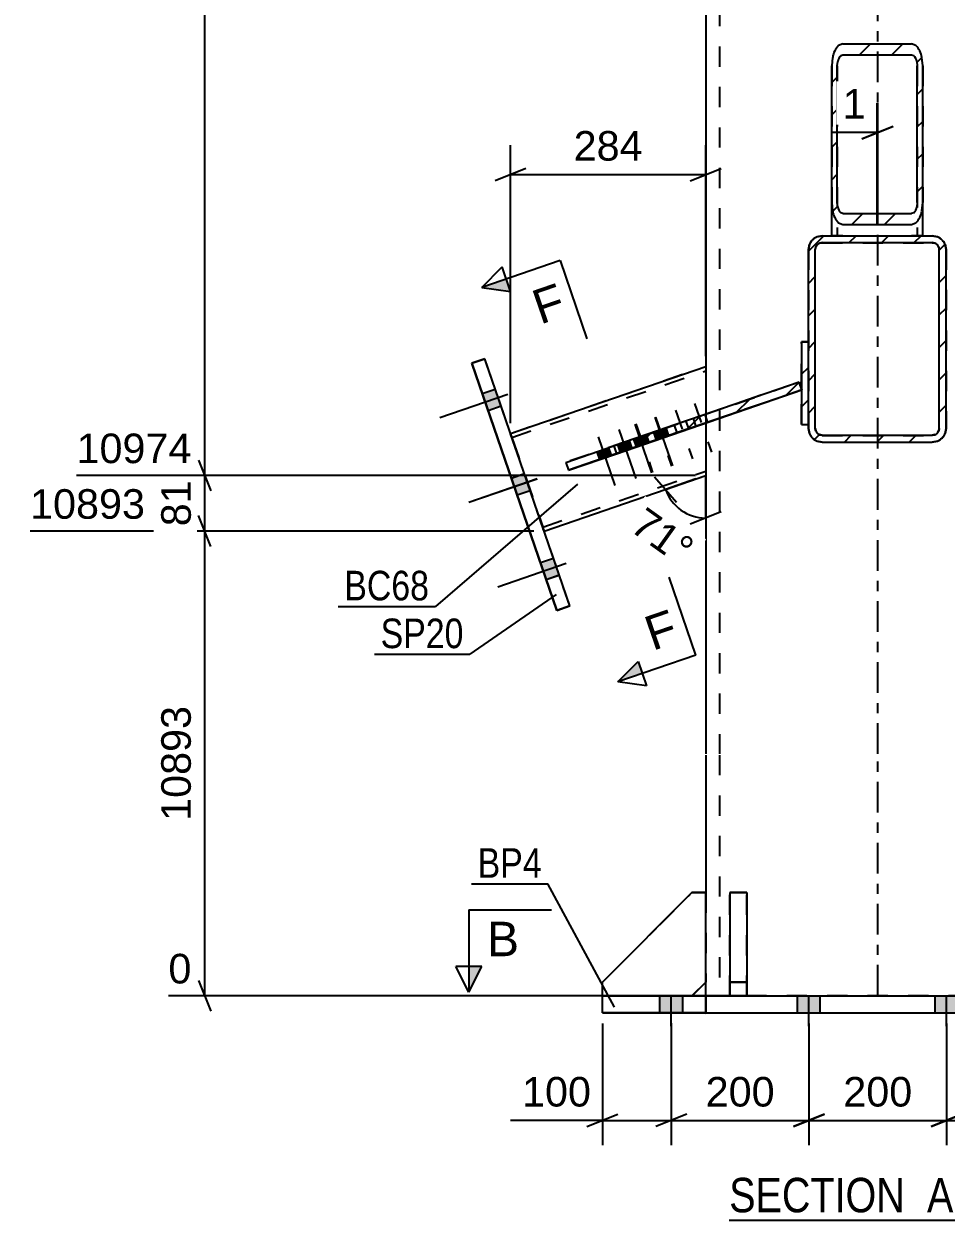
# Model space of a CAD drawing. Header units: millimetres. Extents: x -135 to 706, y -238 to 356.
# Drawn here: x 207.2 to 296.5, y -30.7 to 85.2 of the extents above; entities that cross this region are included whole.
import ezdxf

# ---------------------------------------------------------------- set-up
doc = ezdxf.new("R2010")
doc.units = ezdxf.units.MM
doc.linetypes.add('DXK_LINE_DOT2', pattern=[3.9198, 1.9599, -1.9599])
doc.linetypes.add('DXK_LINE_DOT3', pattern=[5.9187, 2.979, -0.9799, 0.9799, -0.9799])
doc.styles.add('Arial', font='ARIAL.TTF', dxfattribs={"height": 0.2})
doc.styles.add('Arial Narrow', font='ARIALN.TTF', dxfattribs={"height": 0.2})

# ---------------------------------------------------------------- blocks, each defined once
blk = doc.blocks.new('Unknown-284933639-17 - 3192')
at = {"color": 6, "linetype": 'Continuous'}
blk.add_line((275.51, -30.69), (303.16, -30.69), dxfattribs=at)
at = {"color": 0, "linetype": 'Continuous'}
for points in [[(293.62, -29.94), (293.62, -26.44), (275.51, -26.44), (275.51, -29.94)], [(297.23, -29.94), (297.23, -26.44), (294.67, -26.44), (294.67, -29.94)], [(299.55, -29.94), (299.55, -26.44), (298.28, -26.44), (298.28, -29.94)], [(303.16, -29.94), (303.16, -26.44), (300.6, -26.44), (300.6, -29.94)]]:
    blk.add_wipeout(points, dxfattribs=at)
at = {"color": 7, "linetype": 'Continuous', "style": 'Arial Narrow'}
for s, p in [('SECTION ', (275.51, -29.94)), ('A', (294.67, -29.94)), ('A', (300.6, -29.94)), ('-', (298.28, -29.94))]:
    blk.add_text(s, height=3.34, dxfattribs=at).set_placement(p)
blk = doc.blocks.new('Part-284933639-3282 - 3192')
at = {"color": 2, "linetype": 'Continuous'}
for p, q in [((251.83, 52.79), (250.57, 52.35)), ((258.81, 28.4), (250.57, 52.35)), ((250.57, 52.35), (250.57, 52.35)), ((250.57, 52.35), (250.57, 52.35)), ((250.57, 52.35), (258.81, 28.4)), ((260.07, 28.83), (251.83, 52.79)), ((260.07, 28.83), (258.81, 28.4)), ((258.81, 28.4), (260.07, 28.83)), ((258.81, 28.4), (258.81, 28.4)), ((260.07, 28.83), (260.07, 28.83)), ((260.07, 28.83), (260.07, 28.83))]:
    blk.add_line(p, q, dxfattribs=at)
at = {"color": 7, "linetype": 'DXK_LINE_DOT2'}
for p, q in [((250.57, 52.35), (251.83, 52.78)), ((251.83, 52.78), (251.83, 52.79)), ((260.07, 28.83), (251.83, 52.78))]:
    blk.add_line(p, q, dxfattribs=at)
blk = doc.blocks.new('Part-284933639-3273 - 3192')
at = {"color": 7, "linetype": 'DXK_LINE_DOT2'}
for p, q in [((268.68, 45.84), (282.29, 50.53)), ((282.29, 50.53), (282.29, 50.52)), ((282.29, 50.53), (282.55, 49.77)), ((282.55, 49.77), (268.94, 45.09)), ((282.55, 49.77), (282.55, 49.77)), ((263.31, 43.99), (269.32, 46.06)), ((263.31, 43.99), (268.68, 45.84)), ((263.57, 43.24), (269.58, 45.3)), ((268.94, 45.09), (268.68, 45.84)), ((268.94, 45.09), (263.57, 43.24)), ((263.57, 43.24), (263.31, 43.99))]:
    blk.add_line(p, q, dxfattribs=at)
blk = doc.blocks.new('Part-284933639-3228 - 3192')
at = {"linetype": 'Continuous'}
h = blk.add_hatch(dxfattribs=at)
h.set_pattern_fill('', scale=0.7, style=0, pattern_type=0)
h.set_pattern_definition([(45, (296.4152, 63.8858), (-1.57154, 1.57154), [])])
h.paths.add_polyline_path([(296.52, 63.38), (296.42, 63.89), (296.13, 64.32), (295.69, 64.61), (295.18, 64.71), (284.52, 64.71), (284.01, 64.61), (283.57, 64.32), (283.28, 63.89), (283.18, 63.38), (283.18, 46.04), (283.28, 45.53), (283.57, 45.1), (284.01, 44.81), (284.52, 44.71), (295.18, 44.71), (295.69, 44.81), (296.13, 45.1), (296.42, 45.53), (296.52, 46.04)])
h.paths.add_polyline_path([(295.8, 45.79), (295.65, 45.57), (295.44, 45.43), (295.18, 45.38), (284.52, 45.38), (284.26, 45.43), (284.05, 45.57), (283.9, 45.79), (283.85, 46.04), (283.85, 63.38), (283.9, 63.63), (284.05, 63.85), (284.26, 63.99), (284.52, 64.04), (295.18, 64.04), (295.44, 63.99), (295.65, 63.85), (295.8, 63.63), (295.85, 63.38), (295.85, 46.04)])
at = {"color": 2, "linetype": 'Continuous'}
for p, q in [((283.28, 63.89), (283.18, 63.38)), ((284.52, 64.71), (284.01, 64.61)), ((284.52, 64.04), (284.26, 63.99)), ((284.26, 63.99), (284.52, 64.04)), ((284.52, 64.71), (295.18, 64.71)), ((284.52, 64.04), (284.52, 64.04)), ((284.52, 64.04), (295.18, 64.04)), ((284.52, 64.04), (295.18, 64.04)), ((295.69, 64.61), (295.18, 64.71)), ((295.18, 64.04), (295.18, 64.04)), ((295.44, 63.99), (295.18, 64.04)), ((295.18, 64.04), (295.44, 63.99)), ((296.52, 63.38), (296.42, 63.89)), ((283.18, 46.04), (283.18, 63.38)), ((283.85, 63.38), (283.9, 63.63)), ((283.85, 46.04), (283.85, 63.38)), ((295.8, 63.63), (295.85, 63.38)), ((295.85, 46.04), (295.85, 63.38)), ((296.52, 46.04), (296.52, 63.38)), ((283.18, 46.04), (283.28, 45.53)), ((283.9, 45.79), (283.85, 46.04)), ((284.52, 45.38), (284.26, 45.43)), ((284.52, 45.38), (295.18, 45.38)), ((295.44, 45.43), (295.18, 45.38)), ((295.85, 46.04), (295.8, 45.79)), ((296.42, 45.53), (296.52, 46.04)), ((283.57, 45.1), (283.57, 45.1)), ((284.52, 44.71), (284.01, 44.81)), ((284.01, 44.81), (284.52, 44.71)), ((284.52, 44.71), (295.18, 44.71)), ((284.52, 44.71), (284.52, 44.71)), ((284.52, 44.71), (295.18, 44.71)), ((295.69, 44.81), (295.18, 44.71)), ((295.18, 44.71), (295.69, 44.81)), ((295.18, 44.71), (295.18, 44.71)), ((296.13, 45.1), (296.13, 45.1))]:
    blk.add_line(p, q, dxfattribs=at)
at = {"color": 7, "linetype": 'DXK_LINE_DOT2'}
for p, q in [((283.18, 63.37), (283.28, 63.88)), ((284.01, 64.61), (284.52, 64.71)), ((284.05, 63.85), (284.05, 63.85)), ((284.52, 64.71), (295.18, 64.71)), ((284.52, 64.71), (284.52, 64.71)), ((295.18, 64.71), (295.18, 64.71)), ((295.18, 64.71), (295.69, 64.61)), ((295.65, 63.85), (295.65, 63.85)), ((296.42, 63.88), (296.52, 63.37)), ((283.18, 63.37), (283.18, 63.38)), ((283.18, 63.37), (283.18, 46.04)), ((283.9, 63.63), (283.85, 63.37)), ((283.85, 63.37), (283.85, 63.38)), ((283.85, 46.04), (283.85, 63.37)), ((295.85, 63.37), (295.8, 63.63)), ((295.85, 63.37), (295.85, 63.38)), ((295.85, 46.04), (295.85, 63.37)), ((296.52, 63.38), (296.52, 46.04)), ((283.28, 45.53), (283.18, 46.04)), ((283.85, 46.04), (283.85, 46.04)), ((283.85, 46.04), (283.9, 45.79)), ((284.26, 45.42), (284.52, 45.37)), ((284.52, 45.37), (284.52, 45.38)), ((284.52, 45.37), (295.18, 45.37)), ((295.18, 45.37), (295.44, 45.42)), ((295.18, 45.37), (295.18, 45.38)), ((295.8, 45.79), (295.85, 46.04)), ((295.85, 46.04), (295.85, 46.04)), ((296.52, 46.04), (296.42, 45.53))]:
    blk.add_line(p, q, dxfattribs=at)
at = {"color": 7, "linetype": 'DXK_LINE_DOT3'}
blk.add_line((289.85, 54.71), (289.85, 54.71), dxfattribs=at)
at = {"color": 7, "linetype": 'DXK_LINE_DOT2'}
for centre, radius, start, end in [((284.52, 63.37), 1.33, 112.5, 157.5), ((295.18, 63.37), 1.33, 22.5, 67.5), ((284.52, 46.04), 0.667, 202.5, 247.5), ((295.18, 46.04), 0.667, 292.5, 337.5)]:
    blk.add_arc(centre, radius, start, end, dxfattribs=at)
at = {"color": 2, "linetype": 'Continuous'}
for centre, radius, start, end in [((284.52, 63.38), 1.33, 112.5, 157.5), ((284.52, 63.37), 0.667, 112.5, 157.5), ((284.52, 63.38), 0.667, 112.5, 157.5), ((295.18, 63.37), 0.667, 22.5, 67.5), ((295.18, 63.38), 0.667, 22.5, 67.5), ((295.18, 63.38), 1.33, 22.5, 67.5), ((284.52, 46.04), 1.33, 202.5, 247.5), ((284.52, 46.04), 1.33, 202.5, 247.5), ((284.52, 46.04), 0.667, 202.5, 247.5), ((295.18, 46.04), 0.667, 292.5, 337.5), ((295.18, 46.04), 1.33, 292.5, 337.5), ((295.18, 46.04), 1.33, 292.5, 337.5)]:
    blk.add_arc(centre, radius, start, end, dxfattribs=at)
blk = doc.blocks.new('Part-284933639-3370 - 3192')
at = {"color": 2, "linetype": 'Continuous'}
for p, q in [((263.23, -8.95), (273.24, -8.95)), ((263.23, -10.62), (263.23, -8.95)), ((273.24, -8.95), (306.56, -8.95)), ((273.24, -8.95), (273.24, -10.62)), ((306.56, -8.95), (316.57, -8.95)), ((306.56, -10.62), (306.56, -8.95)), ((316.57, -8.95), (316.57, -10.62)), ((273.24, -10.62), (263.23, -10.62)), ((263.23, -10.62), (263.23, -10.62)), ((263.23, -10.62), (273.23, -10.63)), ((306.57, -10.63), (273.23, -10.63)), ((273.24, -10.62), (306.56, -10.62)), ((306.56, -10.62), (316.57, -10.62)), ((306.57, -10.63), (316.57, -10.62))]:
    blk.add_line(p, q, dxfattribs=at)
at = {"color": 7, "linetype": 'DXK_LINE_DOT2'}
for p, q in [((273.23, -8.96), (263.23, -8.96)), ((306.56, -8.96), (273.23, -8.96)), ((273.23, -10.63), (273.23, -8.96)), ((316.57, -8.96), (306.56, -8.96)), ((306.57, -8.96), (306.57, -10.63)), ((316.57, -8.95), (316.57, -8.96))]:
    blk.add_line(p, q, dxfattribs=at)
blk = doc.blocks.new('Part-284933639-3380 - 3192')
at = {"color": 7, "linetype": 'DXK_LINE_DOT2'}
for p, q in [((263.23, -7.62), (271.9, 1.04)), ((271.9, 1.04), (263.23, -7.62)), ((271.9, 1.04), (273.23, 1.04)), ((271.9, 1.04), (271.9, 1.04)), ((273.23, 1.04), (271.9, 1.04)), ((273.23, 1.04), (273.23, -7.62)), ((263.23, -8.96), (263.23, -7.62)), ((273.23, -7.62), (271.9, -8.96)), ((271.9, -8.96), (263.23, -8.96)), ((263.23, -8.96), (271.9, -8.96)), ((271.9, -8.96), (271.91, -8.95)), ((271.9, -8.96), (271.9, -8.96))]:
    blk.add_line(p, q, dxfattribs=at)
at = {"color": 2, "linetype": 'Continuous'}
blk.add_line((271.91, -8.95), (273.23, -7.62), dxfattribs=at)
blk = doc.blocks.new('Bolt-284933639-3253 - 3192')
at = {"linetype": 'Continuous'}
for points in [[(267.36, 45.38), (266.23, 44.99), (266.49, 44.24), (267.62, 44.63)], [(269.38, 46.08), (268.24, 45.69), (268.5, 44.93), (269.64, 45.32)], [(263.81, 44.16), (262.68, 43.77), (262.94, 43.01), (264.07, 43.4)], [(265.82, 44.85), (264.69, 44.46), (264.95, 43.71), (266.08, 44.1)]]:
    blk.add_hatch(color=1, dxfattribs=at).paths.add_polyline_path(points)
at = {"color": 1, "linetype": 'Continuous'}
for p, q in [((266.36, 46.45), (267.99, 41.72)), ((268.38, 47.14), (270, 42.41)), ((262.81, 45.23), (264.44, 40.5)), ((264.82, 45.92), (266.45, 41.19)), ((267.36, 45.38), (267.62, 44.63)), ((268.24, 45.69), (268.5, 44.93)), ((269.38, 46.08), (269.64, 45.32)), ((263.81, 44.16), (264.07, 43.4)), ((264.69, 44.46), (264.95, 43.71)), ((265.82, 44.85), (266.08, 44.1)), ((266.23, 44.99), (266.49, 44.24)), ((262.68, 43.77), (262.94, 43.01))]:
    blk.add_line(p, q, dxfattribs=at)
blk = doc.blocks.new('Part-284933639-3260 - 3192')
at = {"color": 7, "linetype": 'DXK_LINE_DOT2'}
for p, q in [((274.57, 279.04), (274.57, 14.48)), ((273.23, 47.4), (273.23, 46.56)), ((274.57, 14.38), (274.57, -8.95)), ((273.23, 1.05), (273.23, -7.62)), ((273.23, -8.96), (273.23, -8.95)), ((273.23, -8.95), (273.23, -8.95)), ((273.23, -8.96), (273.23, -8.95)), ((273.23, -8.95), (273.24, -8.95)), ((273.23, -8.96), (273.24, -8.96)), ((273.24, -8.95), (273.44, -8.95)), ((273.24, -8.96), (273.44, -8.96)), ((274.01, -8.95), (273.44, -8.95)), ((273.44, -8.96), (274.01, -8.96)), ((274.88, -8.95), (274.01, -8.95)), ((274.01, -8.96), (274.88, -8.96)), ((274.57, -8.96), (274.57, -8.95)), ((274.57, -8.96), (274.57, -8.95)), ((274.57, -8.95), (274.67, -8.95)), ((274.67, -8.96), (274.57, -8.96)), ((274.67, -8.95), (274.96, -8.95)), ((274.96, -8.96), (274.67, -8.96)), ((275.9, -8.95), (274.88, -8.95)), ((274.88, -8.96), (275.9, -8.96)), ((274.96, -8.95), (275.39, -8.95)), ((275.39, -8.96), (274.96, -8.96)), ((275.39, -8.95), (275.9, -8.95)), ((275.9, -8.96), (275.39, -8.96)), ((275.9, -8.95), (303.9, -8.95)), ((275.9, -8.95), (303.9, -8.95)), ((275.9, -8.96), (303.9, -8.96)), ((275.9, -8.96), (303.9, -8.96))]:
    blk.add_line(p, q, dxfattribs=at)
at = {"color": 7, "linetype": 'DXK_LINE_DOT3'}
for p, q in [((289.9, 14.48), (289.9, 279.04)), ((289.9, -8.95), (289.9, 14.38))]:
    blk.add_line(p, q, dxfattribs=at)
at = {"color": 2, "linetype": 'Continuous'}
for p, q in [((273.23, 269.79), (273.23, 47.4)), ((273.23, 46.56), (273.23, 14.48)), ((273.23, 14.38), (273.23, 1.05)), ((273.23, -8.95), (273.23, -7.62))]:
    blk.add_line(p, q, dxfattribs=at)
blk = doc.blocks.new('Part-284933639-3268 - 3192')
at = {"linetype": 'Continuous'}
h = blk.add_hatch(dxfattribs=at)
h.set_pattern_fill('', scale=0.7, style=0, pattern_type=0)
h.set_pattern_definition([(45, (282.2872, 50.52), (-1.57154, 1.57154), [])])
h.paths.add_polyline_path([(282.55, 49.76), (282.29, 50.52), (264.33, 44.34), (264.59, 43.58)])
at = {"color": 2, "linetype": 'Continuous'}
for p, q in [((282.29, 50.52), (264.33, 44.34)), ((282.55, 49.76), (282.29, 50.52)), ((264.59, 43.58), (282.55, 49.76)), ((282.52, 49.75), (265.91, 44.04)), ((259.68, 42.74), (264.33, 44.34)), ((264.33, 44.34), (264.59, 43.58)), ((265.91, 44.04), (259.94, 41.98)), ((259.94, 41.98), (264.59, 43.58)), ((259.68, 42.74), (259.94, 41.98))]:
    blk.add_line(p, q, dxfattribs=at)
at = {"color": 7, "linetype": 'DXK_LINE_DOT2'}
for p, q in [((282.29, 50.52), (265.65, 44.79)), ((282.29, 50.52), (282.29, 50.52)), ((282.55, 49.76), (282.29, 50.52)), ((282.55, 49.76), (282.52, 49.75)), ((282.55, 49.76), (282.55, 49.76)), ((265.65, 44.79), (259.68, 42.74)), ((265.65, 44.79), (265.91, 44.04))]:
    blk.add_line(p, q, dxfattribs=at)
blk = doc.blocks.new('Part-284933639-3341 - 3192')
at = {"color": 2, "linetype": 'Continuous'}
for p, q in [((254.32, 45.54), (273.23, 52.05)), ((257.58, 36.08), (273.23, 41.47)), ((257.58, 36.08), (273.23, 41.47))]:
    blk.add_line(p, q, dxfattribs=at)
at = {"color": 7, "linetype": 'DXK_LINE_DOT2'}
for p, q in [((254.32, 45.54), (273.23, 52.05)), ((254.45, 45.16), (273.23, 51.62)), ((254.45, 45.16), (273.23, 51.62)), ((273.23, 52.05), (273.23, 41.47)), ((254.32, 45.54), (254.32, 45.54)), ((254.32, 45.54), (254.34, 45.48)), ((254.34, 45.48), (254.32, 45.54)), ((254.34, 45.48), (254.4, 45.31)), ((254.4, 45.32), (254.34, 45.48)), ((254.48, 45.07), (254.4, 45.32)), ((254.4, 45.31), (254.48, 45.07)), ((254.45, 45.16), (254.45, 45.16)), ((254.45, 45.16), (254.49, 45.05)), ((254.45, 45.16), (254.46, 45.13)), ((254.46, 45.13), (254.53, 44.93)), ((254.48, 45.07), (257.44, 36.49)), ((254.48, 45.07), (257.42, 36.55)), ((254.49, 45.05), (257.41, 36.57)), ((254.53, 44.93), (257.41, 36.57)), ((257.45, 36.46), (273.23, 41.89)), ((257.45, 36.46), (273.23, 41.89)), ((257.41, 36.57), (257.45, 36.46)), ((257.44, 36.49), (257.41, 36.57)), ((257.5, 36.3), (257.42, 36.55)), ((257.45, 36.46), (257.44, 36.49)), ((257.44, 36.49), (257.5, 36.3)), ((257.45, 36.46), (257.45, 36.46)), ((257.5, 36.3), (257.56, 36.14)), ((257.56, 36.14), (257.5, 36.3)), ((257.56, 36.14), (257.58, 36.08)), ((257.58, 36.08), (257.56, 36.14)), ((257.58, 36.08), (257.58, 36.08)), ((257.58, 36.08), (257.58, 36.08))]:
    blk.add_line(p, q, dxfattribs=at)
blk = doc.blocks.new('Bolt-284933639-3277 - 3192')
at = {"linetype": 'Continuous'}
for points in [[(251.59, 49.39), (252.15, 47.75), (253.41, 48.19), (252.85, 49.82)], [(251.59, 49.39), (252.15, 47.75), (253.41, 48.18), (252.85, 49.82)], [(251.59, 49.39), (252.15, 47.75), (253.41, 48.18), (252.85, 49.82)], [(254.41, 41.2), (254.97, 39.56), (256.23, 39.99), (255.67, 41.63)], [(254.41, 41.19), (254.97, 39.55), (256.23, 39.99), (255.67, 41.63)], [(257.23, 33), (257.79, 31.36), (259.05, 31.8), (258.49, 33.44)], [(257.23, 33), (257.79, 31.36), (259.05, 31.8), (258.49, 33.43)], [(257.23, 33), (257.79, 31.36), (259.05, 31.79), (258.49, 33.43)]]:
    blk.add_hatch(color=1, dxfattribs=at).paths.add_polyline_path(points)
at = {"color": 1, "linetype": 'Continuous'}
for p, q in [((254.07, 49.33), (247.46, 47.05)), ((254.07, 49.33), (247.46, 47.05)), ((254.07, 49.33), (247.46, 47.05)), ((252.85, 49.82), (251.59, 49.39)), ((252.85, 49.82), (251.59, 49.39)), ((252.85, 49.82), (251.59, 49.39)), ((253.41, 48.19), (252.15, 47.75)), ((253.41, 48.18), (252.15, 47.75)), ((253.41, 48.18), (252.15, 47.75)), ((256.9, 41.14), (250.28, 38.86)), ((256.9, 41.13), (250.28, 38.85)), ((255.67, 41.63), (254.41, 41.2)), ((255.67, 41.63), (254.41, 41.19)), ((256.23, 39.99), (254.97, 39.56)), ((256.23, 39.99), (254.97, 39.55)), ((259.72, 32.94), (253.1, 30.66)), ((259.72, 32.94), (253.1, 30.66)), ((259.72, 32.94), (253.1, 30.66)), ((258.49, 33.44), (257.23, 33)), ((258.49, 33.43), (257.23, 33)), ((258.49, 33.43), (257.23, 33)), ((259.05, 31.8), (257.79, 31.36)), ((259.05, 31.8), (257.79, 31.36)), ((259.05, 31.79), (257.79, 31.36))]:
    blk.add_line(p, q, dxfattribs=at)
blk = doc.blocks.new('Part-284933639-3288 - 3192')
at = {"color": 7, "linetype": 'DXK_LINE_DOT2'}
for p, q in [((283.28, 63.87), (283.18, 63.36)), ((284.52, 64.7), (284.01, 64.6)), ((284.26, 63.98), (284.52, 64.03)), ((284.52, 64.7), (295.18, 64.7)), ((284.52, 64.7), (284.52, 64.7)), ((284.52, 64.03), (284.52, 64.03)), ((284.52, 64.03), (295.18, 64.03)), ((295.18, 64.7), (295.18, 64.7)), ((295.69, 64.6), (295.18, 64.7)), ((295.18, 64.03), (295.18, 64.03)), ((295.18, 64.03), (295.44, 63.98)), ((296.52, 63.36), (296.42, 63.87)), ((283.18, 63.36), (283.18, 46.03)), ((283.85, 63.36), (283.9, 63.62)), ((283.85, 63.36), (283.85, 63.36)), ((283.85, 46.03), (283.85, 63.36)), ((283.9, 63.62), (283.9, 63.62)), ((295.8, 63.62), (295.8, 63.62)), ((295.8, 63.62), (295.85, 63.36)), ((295.85, 63.36), (295.85, 63.36)), ((295.85, 46.03), (295.85, 63.36)), ((296.52, 63.36), (296.52, 46.03)), ((283.18, 46.03), (283.28, 45.52)), ((283.28, 45.52), (283.28, 45.52)), ((283.85, 46.03), (283.85, 46.03)), ((283.9, 45.78), (283.85, 46.03)), ((284.52, 45.36), (284.26, 45.42)), ((284.52, 45.36), (284.52, 45.36)), ((284.52, 45.36), (295.18, 45.36)), ((295.44, 45.42), (295.18, 45.36)), ((295.18, 45.36), (295.18, 45.36)), ((295.85, 46.03), (295.8, 45.78)), ((295.85, 46.03), (295.85, 46.03)), ((296.42, 45.52), (296.52, 46.03)), ((296.42, 45.52), (296.42, 45.52)), ((284.01, 44.8), (284.52, 44.7)), ((284.52, 44.7), (295.18, 44.7)), ((284.52, 44.7), (284.52, 44.7)), ((295.18, 44.7), (295.69, 44.8)), ((295.18, 44.7), (295.18, 44.7))]:
    blk.add_line(p, q, dxfattribs=at)
at = {"color": 7, "linetype": 'DXK_LINE_DOT3'}
blk.add_line((289.85, 54.7), (289.85, 54.7), dxfattribs=at)
at = {"color": 7, "linetype": 'DXK_LINE_DOT2'}
for centre, radius, start, end in [((284.52, 63.36), 1.33, 112.5, 157.5), ((284.52, 63.36), 0.667, 112.5, 157.5), ((295.18, 63.36), 0.667, 22.5, 67.5), ((295.18, 63.36), 1.33, 22.5, 67.5), ((284.52, 46.03), 1.33, 202.5, 247.5), ((284.52, 46.03), 0.667, 202.5, 247.5), ((295.18, 46.03), 0.667, 292.5, 337.5), ((295.18, 46.03), 1.33, 292.5, 337.5)]:
    blk.add_arc(centre, radius, start, end, dxfattribs=at)
blk = doc.blocks.new('Bolt-284933639-3297 - 3192')
at = {"linetype": 'Continuous'}
for points in [[(268.8, -10.62), (271, -10.62), (271, -8.95), (268.8, -8.95)], [(268.8, -10.62), (271, -10.62), (271, -8.96), (268.8, -8.96)], [(282.13, -10.62), (284.33, -10.62), (284.33, -8.95), (282.13, -8.95)], [(282.13, -10.62), (284.33, -10.62), (284.33, -8.96), (282.13, -8.96)], [(295.47, -10.62), (297.67, -10.62), (297.67, -8.95), (295.47, -8.95)], [(295.47, -10.62), (297.67, -10.62), (297.67, -8.96), (295.47, -8.96)], [(308.8, -10.62), (311, -10.62), (311, -8.95), (308.8, -8.95)], [(308.8, -10.62), (311, -10.62), (311, -8.96), (308.8, -8.96)]]:
    blk.add_hatch(color=1, dxfattribs=at).paths.add_polyline_path(points)
at = {"color": 1, "linetype": 'Continuous'}
for p, q in [((268.8, -10.62), (268.8, -8.95)), ((268.8, -10.62), (268.8, -8.96)), ((269.9, -11.89), (269.9, -8.95)), ((269.9, -11.89), (269.9, -8.96)), ((271, -10.62), (271, -8.95)), ((271, -10.62), (271, -8.96)), ((282.13, -10.62), (282.13, -8.95)), ((282.13, -10.62), (282.13, -8.96)), ((283.23, -11.88), (283.23, -8.95)), ((283.23, -11.89), (283.23, -8.96)), ((284.33, -10.62), (284.33, -8.95)), ((284.33, -10.62), (284.33, -8.96)), ((295.47, -10.62), (295.47, -8.95)), ((295.47, -10.62), (295.47, -8.96)), ((296.57, -11.88), (296.57, -8.95)), ((296.57, -11.89), (296.57, -8.96)), ((297.67, -10.62), (297.67, -8.95)), ((297.67, -10.62), (297.67, -8.96)), ((308.8, -10.62), (308.8, -8.95)), ((308.8, -10.62), (308.8, -8.96)), ((309.9, -11.89), (309.9, -8.95)), ((309.9, -11.89), (309.9, -8.96)), ((311, -10.62), (311, -8.95)), ((311, -10.62), (311, -8.96))]:
    blk.add_line(p, q, dxfattribs=at)
blk = doc.blocks.new('Part-284933639-3364 - 3192')
at = {"color": 2, "linetype": 'Continuous'}
for p, q in [((271.9, 1.05), (263.23, -7.62)), ((271.9, 1.05), (271.9, 1.05)), ((273.23, 1.05), (271.9, 1.05)), ((273.23, 1.05), (273.23, 1.05)), ((273.23, -7.62), (273.23, 1.05)), ((263.23, -7.62), (263.23, -7.62)), ((263.23, -8.95), (263.23, -7.62)), ((271.9, -8.95), (273.23, -7.62)), ((273.23, -7.62), (273.23, -7.62))]:
    blk.add_line(p, q, dxfattribs=at)
at = {"color": 7, "linetype": 'DXK_LINE_DOT2'}
for p, q in [((263.23, -7.62), (271.9, 1.05)), ((271.9, 1.05), (273.23, 1.05)), ((273.23, -7.62), (271.9, -8.95)), ((271.9, -8.95), (263.23, -8.95)), ((271.9, -8.95), (263.23, -8.95)), ((263.23, -8.95), (263.23, -8.95)), ((271.9, -8.95), (271.9, -8.95)), ((271.9, -8.95), (271.9, -8.95))]:
    blk.add_line(p, q, dxfattribs=at)
blk = doc.blocks.new('Part-284933639-3381 - 3192')
at = {"color": 2, "linetype": 'Continuous'}
for p, q in [((275.57, 1.05), (275.57, 1.05)), ((277.23, 1.05), (275.57, 1.05)), ((275.57, 1.05), (275.57, -8.95)), ((277.23, 1.05), (277.23, 1.05)), ((277.23, 1.05), (277.23, -8.95)), ((277.23, -7.62), (275.57, -7.62)), ((275.57, -8.95), (277.23, -8.95))]:
    blk.add_line(p, q, dxfattribs=at)
at = {"color": 7, "linetype": 'DXK_LINE_DOT2'}
for p, q in [((275.57, 1.05), (277.23, 1.05)), ((275.57, -7.62), (277.23, -7.62)), ((275.57, -7.62), (275.57, -8.95)), ((277.23, -7.62), (277.23, -8.95)), ((277.23, -8.95), (275.57, -8.95)), ((275.57, -8.95), (275.57, -8.95)), ((277.23, -8.95), (277.23, -8.95))]:
    blk.add_line(p, q, dxfattribs=at)
blk = doc.blocks.new('Part-284933639-3365 - 3192')
at = {"color": 7, "linetype": 'DXK_LINE_DOT2'}
for p, q in [((275.57, -8.96), (275.57, 1.04)), ((277.23, 1.04), (275.57, 1.04)), ((275.57, 1.04), (277.23, 1.04)), ((277.23, -8.96), (277.23, 1.04)), ((275.57, -7.62), (277.23, -7.62)), ((277.23, -7.63), (275.57, -7.63)), ((275.57, -8.96), (275.57, -8.96)), ((275.57, -8.96), (277.23, -8.96)), ((275.57, -8.96), (277.23, -8.96)), ((277.23, -8.96), (277.23, -8.96))]:
    blk.add_line(p, q, dxfattribs=at)
blk = doc.blocks.new('Bolt-284933639-3442 - 3192')
at = {"color": 1, "linetype": 'DXK_LINE_DOT2'}
for p, q in [((270.32, 47.81), (271.94, 43.09)), ((272.15, 48.45), (273.78, 43.72)), ((266.47, 46.49), (268.09, 41.76)), ((268.3, 47.12), (269.93, 42.39)), ((271.32, 46.75), (271.58, 45.99)), ((272.02, 46.99), (272.28, 46.23)), ((273.15, 47.38), (273.41, 46.62)), ((267.47, 45.42), (267.73, 44.67)), ((268.17, 45.66), (268.43, 44.91)), ((269.3, 46.06), (269.56, 45.3)), ((270.18, 46.36), (270.44, 45.6)), ((266.33, 45.03), (266.59, 44.28))]:
    blk.add_line(p, q, dxfattribs=at)
blk = doc.blocks.new('Part-284933639-5918 - 3192')
at = {"linetype": 'Continuous'}
h = blk.add_hatch(dxfattribs=at)
h.set_pattern_fill('', scale=0.7, style=0, pattern_type=0)
h.set_pattern_definition([(45, (294.1688, 81.9972), (-1.57154, 1.57154), [])])
h.paths.add_polyline_path([(294.25, 81.18), (294.17, 82), (293.94, 82.69), (293.59, 83.15), (293.18, 83.31), (286.52, 83.31), (286.11, 83.15), (285.76, 82.69), (285.53, 82), (285.45, 81.18), (285.45, 67.92), (285.53, 67.11), (285.76, 66.42), (286.11, 65.96), (286.52, 65.8), (293.18, 65.8), (293.59, 65.96), (293.94, 66.42), (294.17, 67.11), (294.25, 67.92)])
h.paths.add_polyline_path([(293.68, 67.51), (293.56, 67.17), (293.39, 66.94), (293.18, 66.86), (286.52, 66.86), (286.31, 66.94), (286.14, 67.17), (286.02, 67.51), (285.98, 67.92), (285.98, 81.18), (286.02, 81.59), (286.14, 81.94), (286.31, 82.17), (286.52, 82.25), (293.18, 82.25), (293.39, 82.17), (293.56, 81.94), (293.68, 81.59), (293.72, 81.18), (293.72, 67.92)])
at = {"color": 2, "linetype": 'Continuous'}
for p, q in [((286.52, 83.31), (286.11, 83.15)), ((286.52, 83.31), (293.18, 83.31)), ((293.59, 83.15), (293.18, 83.31)), ((285.53, 82), (285.45, 81.18)), ((285.45, 67.92), (285.45, 81.18)), ((285.98, 81.18), (286.02, 81.59)), ((285.98, 67.92), (285.98, 81.18)), ((286.31, 82.17), (286.52, 82.25)), ((286.52, 82.25), (293.18, 82.25)), ((293.18, 82.25), (293.39, 82.17)), ((293.68, 81.59), (293.72, 81.18)), ((293.72, 67.92), (293.72, 81.18)), ((294.25, 81.18), (294.17, 82)), ((294.25, 67.92), (294.25, 81.18)), ((285.45, 64.71), (285.45, 67.92)), ((285.45, 67.92), (285.53, 67.11)), ((286.02, 67.51), (285.98, 67.92)), ((293.72, 67.92), (293.68, 67.51)), ((294.17, 67.11), (294.25, 67.92)), ((294.25, 64.71), (294.25, 67.92)), ((286.52, 66.86), (286.31, 66.94)), ((286.52, 66.86), (293.18, 66.86)), ((293.39, 66.94), (293.18, 66.86)), ((286.11, 65.96), (286.52, 65.8)), ((286.52, 65.8), (293.18, 65.8)), ((293.18, 65.8), (293.59, 65.96))]:
    blk.add_line(p, q, dxfattribs=at)
at = {"color": 7, "linetype": 'DXK_LINE_DOT2'}
for p, q in [((285.45, 81.18), (285.45, 67.92)), ((285.98, 81.18), (285.98, 64.71)), ((293.72, 81.18), (293.72, 64.71)), ((294.25, 81.18), (294.25, 67.92)), ((285.45, 64.71), (285.45, 64.71)), ((285.45, 64.71), (285.53, 64.71)), ((285.53, 64.71), (285.45, 64.71)), ((285.53, 64.71), (285.76, 64.71)), ((285.76, 64.71), (285.53, 64.71)), ((285.76, 64.71), (286.11, 64.71)), ((286.11, 64.71), (285.76, 64.71)), ((286.02, 64.71), (285.98, 64.71)), ((285.98, 64.71), (286.02, 64.71)), ((286.14, 64.71), (286.02, 64.71)), ((286.02, 64.71), (286.14, 64.71)), ((286.11, 64.71), (286.52, 64.71)), ((286.52, 64.71), (286.11, 64.71)), ((286.31, 64.71), (286.14, 64.71)), ((286.14, 64.71), (286.31, 64.71)), ((286.52, 64.71), (286.31, 64.71)), ((286.31, 64.71), (286.52, 64.71)), ((286.52, 64.71), (293.18, 64.71)), ((286.52, 64.71), (293.18, 64.71)), ((286.52, 64.71), (293.18, 64.71)), ((286.52, 64.71), (293.18, 64.71)), ((293.18, 64.71), (293.39, 64.71)), ((293.39, 64.71), (293.18, 64.71)), ((293.18, 64.71), (293.59, 64.71)), ((293.59, 64.71), (293.18, 64.71)), ((293.39, 64.71), (293.56, 64.71)), ((293.56, 64.71), (293.39, 64.71)), ((293.56, 64.71), (293.68, 64.71)), ((293.68, 64.71), (293.56, 64.71)), ((293.59, 64.71), (293.94, 64.71)), ((293.94, 64.71), (293.59, 64.71)), ((293.68, 64.71), (293.72, 64.71)), ((293.72, 64.71), (293.68, 64.71)), ((293.94, 64.71), (294.17, 64.71)), ((294.17, 64.71), (293.94, 64.71)), ((294.17, 64.71), (294.25, 64.71)), ((294.25, 64.71), (294.17, 64.71)), ((294.25, 64.71), (294.25, 64.71)), ((294.25, 64.71), (294.25, 64.71))]:
    blk.add_line(p, q, dxfattribs=at)
at = {"color": 2, "linetype": 'Continuous'}
for centre, radius, start, end in [((287.55, 81.7), 2.04, 134.9332, 171.7043), ((292.15, 81.7), 2.04, 8.2957, 45.0668), ((287.03, 81.44), 1.02, 134.9332, 171.7043), ((292.67, 81.44), 1.02, 8.2957, 45.0668), ((287.03, 67.66), 1.02, 188.2957, 225.0668), ((292.67, 67.66), 1.02, 314.9332, 351.7043), ((287.55, 67.4), 2.04, 188.2957, 225.0668), ((292.15, 67.4), 2.04, 314.9332, 351.7043)]:
    blk.add_arc(centre, radius, start, end, dxfattribs=at)
blk = doc.blocks.new('Part-284933639-5925 - 3192')
at = {"linetype": 'Continuous'}
h = blk.add_hatch(dxfattribs=at)
h.set_pattern_fill('', scale=0.7, style=0, pattern_type=0)
h.set_pattern_definition([(45, (282.5166, 54.4217), (-1.57154, 1.57154), [])])
h.paths.add_polyline_path([(283.18, 54.42), (282.52, 54.42), (282.52, 46.42), (283.18, 46.42)])
at = {"color": 7, "linetype": 'DXK_LINE_DOT2'}
for p, q in [((282.52, 54.42), (282.52, 54.42)), ((282.52, 46.42), (282.52, 54.42)), ((282.52, 54.42), (283.18, 54.42)), ((283.18, 46.42), (283.18, 54.42)), ((283.18, 46.42), (283.18, 46.42))]:
    blk.add_line(p, q, dxfattribs=at)
at = {"color": 2, "linetype": 'Continuous'}
for p, q in [((283.18, 54.42), (282.52, 54.42)), ((282.52, 54.42), (282.52, 46.42)), ((283.18, 46.42), (283.18, 54.42)), ((282.52, 46.42), (282.52, 46.42)), ((282.52, 46.42), (283.18, 46.42)), ((282.52, 46.42), (282.52, 46.42)), ((282.52, 46.42), (283.18, 46.42))]:
    blk.add_line(p, q, dxfattribs=at)
blk = doc.blocks.new('Part-284933639-5927 - 3192')
at = {"color": 7, "linetype": 'DXK_LINE_DOT2'}
for p, q in [((283.18, 54.43), (282.52, 54.43)), ((282.52, 54.43), (282.52, 46.43)), ((283.18, 46.43), (283.18, 54.43)), ((282.52, 46.43), (283.18, 46.43))]:
    blk.add_line(p, q, dxfattribs=at)
blk = doc.blocks.new('StraightDimension-284933639-3591 - 3192')
at = {"color": 7, "linetype": 'Continuous'}
for p, q in [((225.3, 34.58), (224.1, 37.58)), ((256.58, 36.08), (207.78, 36.08)), ((224.7, -8.96), (224.7, 36.08)), ((224.1, -7.46), (225.3, -10.46)), ((272.23, -8.96), (221.18, -8.96))]:
    blk.add_line(p, q, dxfattribs=at)
at = {"color": 0, "linetype": 'Continuous'}
blk.add_wipeout([(219.5, 36.68), (219.5, 40.88), (207.18, 40.88), (207.18, 36.68)], dxfattribs=at)
at = {"color": 0}
blk.add_wipeout([(223.95, 19.72), (219.75, 19.72), (219.75, 7.4), (223.95, 7.4)], dxfattribs=at)
at = {"color": 3, "linetype": 'Continuous', "style": 'Arial'}
blk.add_text('10893', height=2.865, dxfattribs=at).set_placement((207.78, 37.28))
at = {"color": 3, "style": 'Arial'}
blk.add_text('10893', height=2.865, rotation=90.0002, dxfattribs=at).set_placement((223.35, 8))
at = {"color": 0, "linetype": 'Continuous'}
blk.add_wipeout([(224, -8.36), (224, -4.16), (220.58, -4.16), (220.58, -8.36)], dxfattribs=at)
at = {"color": 3, "linetype": 'Continuous', "style": 'Arial'}
blk.add_text('0', height=2.87, dxfattribs=at).set_placement((221.18, -7.76))
blk = doc.blocks.new('StraightDimension-284933639-3597 - 3192')
at = {"color": 7, "linetype": 'Continuous'}
for p, q in [((224.1, 42.97), (225.3, 39.97)), ((272.23, 41.47), (212.28, 41.47)), ((224.7, 36.08), (224.7, 41.47)), ((225.3, 34.58), (224.1, 37.58)), ((256.58, 36.08), (207.78, 36.08))]:
    blk.add_line(p, q, dxfattribs=at)
at = {"color": 0}
blk.add_wipeout([(223.95, 41.6), (219.75, 41.6), (219.75, 35.95), (223.95, 35.95)], dxfattribs=at)
at = {"color": 3, "style": 'Arial'}
blk.add_text('81', height=2.865, rotation=90.0002, dxfattribs=at).set_placement((223.35, 36.55))
at = {"color": 0, "linetype": 'Continuous'}
blk.add_wipeout([(224, 42.07), (224, 46.27), (211.68, 46.27), (211.68, 42.07)], dxfattribs=at)
at = {"color": 3, "linetype": 'Continuous', "style": 'Arial'}
blk.add_text('10974', height=2.865, dxfattribs=at).set_placement((212.28, 42.67))
blk = doc.blocks.new('StraightDimension-284933639-3531 - 3192')
at = {"color": 7, "linetype": 'Continuous'}
for p, q in [((254.32, 46.54), (254.32, 73.49)), ((273.23, 53.05), (273.23, 73.49)), ((255.82, 71.24), (252.82, 70.04)), ((271.73, 70.04), (274.73, 71.24)), ((254.32, 70.64), (273.23, 70.64))]:
    blk.add_line(p, q, dxfattribs=at)
at = {"color": 0}
blk.add_wipeout([(267.71, 71.39), (267.71, 75.59), (259.84, 75.59), (259.84, 71.39)], dxfattribs=at)
at = {"color": 3, "style": 'Arial'}
blk.add_text('284', height=2.865, dxfattribs=at).set_placement((260.44, 71.99))
blk = doc.blocks.new('StraightDimension-284933639-3561 - 3192')
at = {"color": 7, "linetype": 'Continuous'}
for p, q in [((296.57, -11.63), (296.57, -23.44)), ((309.9, -11.62), (309.9, -23.44)), ((298.07, -20.44), (295.07, -21.64)), ((308.4, -21.64), (311.4, -20.44)), ((296.57, -21.04), (309.9, -21.04))]:
    blk.add_line(p, q, dxfattribs=at)
at = {"color": 0}
blk.add_wipeout([(307.17, -20.29), (307.17, -16.09), (299.3, -16.09), (299.3, -20.29)], dxfattribs=at)
at = {"color": 3, "style": 'Arial'}
blk.add_text('200', height=2.865, dxfattribs=at).set_placement((299.9, -19.69))
blk = doc.blocks.new('StraightDimension-284933639-3569 - 3192')
at = {"color": 7, "linetype": 'Continuous'}
for p, q in [((283.23, -11.63), (283.23, -23.44)), ((296.57, -11.63), (296.57, -23.44)), ((284.73, -20.44), (281.73, -21.64)), ((295.07, -21.64), (298.07, -20.44)), ((283.23, -21.04), (296.57, -21.04))]:
    blk.add_line(p, q, dxfattribs=at)
at = {"color": 0}
blk.add_wipeout([(293.84, -20.29), (293.84, -16.09), (285.96, -16.09), (285.96, -20.29)], dxfattribs=at)
at = {"color": 3, "style": 'Arial'}
blk.add_text('200', height=2.865, dxfattribs=at).set_placement((286.56, -19.69))
blk = doc.blocks.new('StraightDimension-284933639-3574 - 3192')
at = {"color": 7, "linetype": 'Continuous'}
for p, q in [((269.9, -11.62), (269.9, -23.44)), ((283.23, -11.63), (283.23, -23.44)), ((271.4, -20.44), (268.4, -21.64)), ((281.73, -21.64), (284.73, -20.44)), ((269.9, -21.04), (283.23, -21.04))]:
    blk.add_line(p, q, dxfattribs=at)
at = {"color": 0}
blk.add_wipeout([(280.5, -20.29), (280.5, -16.09), (272.63, -16.09), (272.63, -20.29)], dxfattribs=at)
at = {"color": 3, "style": 'Arial'}
blk.add_text('200', height=2.865, dxfattribs=at).set_placement((273.23, -19.69))
blk = doc.blocks.new('StraightDimension-284933639-3582 - 3192')
at = {"color": 7, "linetype": 'Continuous'}
for p, q in [((263.23, -11.63), (263.23, -23.44)), ((269.9, -11.62), (269.9, -23.44)), ((261.73, -21.64), (264.73, -20.44)), ((271.4, -20.44), (268.4, -21.64)), ((263.23, -21.04), (254.31, -21.04)), ((263.23, -21.04), (254.31, -21.04)), ((263.23, -21.04), (269.9, -21.04))]:
    blk.add_line(p, q, dxfattribs=at)
at = {"color": 0}
blk.add_wipeout([(262.71, -20.29), (262.71, -16.09), (254.84, -16.09), (254.84, -20.29)], dxfattribs=at)
at = {"color": 3, "style": 'Arial'}
blk.add_text('100', height=2.865, dxfattribs=at).set_placement((255.44, -19.69))
blk = doc.blocks.new('StraightDimension-284933639-3613 - 3192')
at = {"color": 7, "linetype": 'Continuous'}
for p, q in [((224.7, 41.47), (224.7, 257.69)), ((224.1, 42.97), (225.3, 39.97)), ((272.23, 41.47), (212.28, 41.47))]:
    blk.add_line(p, q, dxfattribs=at)
blk = doc.blocks.new('AngleDimension-284933639-3803 - 3192')
at = {"color": 7, "linetype": 'Continuous'}
for p, q in [((268.28, 41.35), (270.39, 38.9)), ((269.34, 40.13), (273.23, 41.47)), ((272.29, 41.14), (269.34, 40.13)), ((273.23, 37.35), (273.23, 41.47)), ((274.73, 37.95), (271.73, 36.75))]:
    blk.add_line(p, q, dxfattribs=at)
blk.add_arc((273.23, 41.47), 4.12, 198.9969, 270, dxfattribs=at)
at = {"color": 0}
blk.add_wipeout([(270.83, 31.86), (273.27, 35.28), (267.37, 39.48), (264.93, 36.06)], dxfattribs=at)
at = {"color": 3, "style": 'Arial'}
blk.add_text('71°', height=2.865, rotation=-35.5005, dxfattribs=at).set_placement((265.76, 36.2))
blk = doc.blocks.new('StraightDimension-284933639-19498 - 3192')
at = {"color": 7, "linetype": 'Continuous'}
for p, q in [((289.85, 65.71), (289.85, 77.56)), ((289.9, 65.71), (289.9, 77.56)), ((289.85, 74.71), (285.38, 74.71)), ((289.85, 74.71), (285.38, 74.71)), ((288.35, 74.11), (291.35, 75.31)), ((291.4, 75.31), (288.4, 74.11)), ((289.85, 74.71), (289.9, 74.71))]:
    blk.add_line(p, q, dxfattribs=at)
at = {"color": 0}
blk.add_wipeout([(289.32, 75.46), (289.32, 79.66), (285.9, 79.66), (285.9, 75.46)], dxfattribs=at)
at = {"color": 3, "style": 'Arial'}
blk.add_text('1', height=2.87, dxfattribs=at).set_placement((286.5, 76.06))
blk = doc.blocks.new('Mark-284933639-3278 - 3192')
at = {"color": 30, "linetype": 'Continuous'}
for p in [(258.76, 29.95), (241.14, 24.14)]:
    blk.add_line(p, (250.38, 24.14), dxfattribs=at)
at = {"color": 0}
blk.add_wipeout([(249.78, 24.74), (249.78, 27.74), (241.74, 27.74), (241.74, 24.74)], dxfattribs=at)
blk.add_wipeout([(249.78, 24.74), (249.78, 27.74), (241.74, 27.74), (241.74, 24.74)], dxfattribs=at)
at = {"color": 3, "style": 'Arial Narrow'}
blk.add_text('SP20', height=2.863, dxfattribs=at).set_placement((241.74, 24.74))
blk = doc.blocks.new('Mark-284933639-3337 - 3192')
at = {"color": 30, "linetype": 'Continuous'}
for p in [(260.81, 40.63), (237.62, 28.77)]:
    blk.add_line(p, (247.04, 28.77), dxfattribs=at)
at = {"color": 0}
blk.add_wipeout([(246.44, 29.37), (246.44, 32.37), (238.22, 32.37), (238.22, 29.37)], dxfattribs=at)
blk.add_wipeout([(246.44, 29.37), (246.44, 32.37), (238.22, 32.37), (238.22, 29.37)], dxfattribs=at)
at = {"color": 3, "style": 'Arial Narrow'}
blk.add_text('BC68', height=2.863, dxfattribs=at).set_placement((238.22, 29.37))
blk = doc.blocks.new('Mark-284933639-3366 - 3192')
at = {"color": 30, "linetype": 'Continuous'}
for p in [(250.54, 1.88), (264.38, -10.06)]:
    blk.add_line(p, (257.95, 1.88), dxfattribs=at)
at = {"color": 0}
blk.add_wipeout([(257.35, 2.48), (257.35, 5.48), (251.14, 5.48), (251.14, 2.48)], dxfattribs=at)
blk.add_wipeout([(257.35, 2.48), (257.35, 5.48), (251.14, 5.48), (251.14, 2.48)], dxfattribs=at)
at = {"color": 3, "style": 'Arial Narrow'}
blk.add_text('BP4', height=2.863, dxfattribs=at).set_placement((251.14, 2.48))
blk = doc.blocks.new('SectionMark-284933639-3857 - 3192')
at = {"linetype": 'Continuous'}
for points in [[(250.29, -6.12), (251.54, -6.12), (250.29, -8.62)], [(327.72, -6.12), (328.97, -6.12), (328.97, -8.62)]]:
    blk.add_hatch(color=6, dxfattribs=at).paths.add_polyline_path(points)
at = {"color": 6, "linetype": 'Continuous'}
for p, q in [((250.29, -0.62), (258.29, -0.62)), ((250.29, -0.62), (250.29, -8.62)), ((328.97, -0.62), (320.97, -0.62)), ((328.97, -0.62), (328.97, -8.62)), ((250.29, -8.62), (249.04, -6.12)), ((251.54, -6.12), (249.04, -6.12)), ((250.29, -8.62), (251.54, -6.12)), ((327.72, -6.12), (330.22, -6.12)), ((328.97, -8.62), (327.72, -6.12)), ((330.22, -6.12), (328.97, -8.62))]:
    blk.add_line(p, q, dxfattribs=at)
at = {"color": 0, "linetype": 'Continuous'}
for points in [[(255.15, -5.12), (255.15, -1.62), (252.04, -1.62), (252.04, -5.12)], [(327.22, -5.12), (327.22, -1.62), (324.11, -1.62), (324.11, -5.12)]]:
    blk.add_wipeout(points, dxfattribs=at)
at = {"color": 3, "linetype": 'Continuous', "style": 'Arial'}
for p in [(252.04, -5.12), (324.11, -5.12)]:
    blk.add_text('B', height=3.34, dxfattribs=at).set_placement(p)
blk = doc.blocks.new('SectionMark-284933639-3859 - 3192')
at = {"linetype": 'Continuous'}
for points in [[(253.93, 60.51), (254.33, 59.32), (251.56, 59.69)], [(266.68, 23.45), (267.09, 22.27), (264.73, 21.46)]]:
    blk.add_hatch(color=6, dxfattribs=at).paths.add_polyline_path(points)
at = {"color": 6, "linetype": 'Continuous'}
for p, q in [((251.56, 59.69), (253.52, 61.69)), ((254.33, 59.32), (253.52, 61.69)), ((251.56, 59.69), (254.33, 59.32)), ((264.73, 21.46), (266.68, 23.45)), ((266.68, 23.45), (267.5, 21.09)), ((267.5, 21.09), (264.73, 21.46))]:
    blk.add_line(p, q, dxfattribs=at)
at = {"color": 0, "linetype": 'Continuous'}
for points in [[(259.89, 57.01), (258.75, 60.32), (256.06, 59.39), (257.2, 56.08)], [(270.78, 25.39), (269.64, 28.7), (266.94, 27.77), (268.08, 24.46)]]:
    blk.add_wipeout(points, dxfattribs=at)
at = {"color": 6, "linetype": 'Continuous'}
for p, q in [((259.13, 62.3), (251.56, 59.69)), ((259.13, 62.3), (261.73, 54.73)), ((272.29, 24.06), (269.69, 31.63)), ((272.29, 24.06), (264.73, 21.46))]:
    blk.add_line(p, q, dxfattribs=at)
at = {"color": 3, "linetype": 'Continuous', "style": 'Arial'}
for p in [(257.2, 56.08), (268.08, 24.46)]:
    blk.add_text('F', height=3.34, rotation=18.9993, dxfattribs=at).set_placement(p)

msp = doc.modelspace()

# ---------------------------------------------------------------- block references
for name in ['Part-284933639-3260 - 3192', 'Part-284933639-5918 - 3192', 'Part-284933639-3228 - 3192', 'Part-284933639-3288 - 3192', 'Part-284933639-5927 - 3192', 'Part-284933639-5925 - 3192', 'Part-284933639-3282 - 3192', 'Part-284933639-3341 - 3192', 'Part-284933639-3268 - 3192', 'Part-284933639-3273 - 3192', 'Bolt-284933639-3277 - 3192', 'Bolt-284933639-3442 - 3192', 'Bolt-284933639-3253 - 3192', 'Part-284933639-3364 - 3192', 'Part-284933639-3380 - 3192', 'Part-284933639-3381 - 3192', 'Part-284933639-3365 - 3192', 'Part-284933639-3370 - 3192', 'Bolt-284933639-3297 - 3192', 'Unknown-284933639-17 - 3192']:
    msp.add_blockref(name, (0, 0))

# ---------------------------------------------------------------- next in the draw order: block references
for name in ['StraightDimension-284933639-19498 - 3192', 'StraightDimension-284933639-3591 - 3192', 'StraightDimension-284933639-3561 - 3192']:
    msp.add_blockref(name, (0, 0))

# ---------------------------------------------------------------- next in the draw order: block references
for name in ['StraightDimension-284933639-3597 - 3192', 'Mark-284933639-3278 - 3192', 'Mark-284933639-3366 - 3192', 'StraightDimension-284933639-3569 - 3192']:
    msp.add_blockref(name, (0, 0))

# ---------------------------------------------------------------- next in the draw order: block references
for name in ['StraightDimension-284933639-3531 - 3192', 'SectionMark-284933639-3857 - 3192', 'StraightDimension-284933639-3574 - 3192']:
    msp.add_blockref(name, (0, 0))

# ---------------------------------------------------------------- next in the draw order: block references
for name in ['StraightDimension-284933639-3613 - 3192', 'StraightDimension-284933639-3582 - 3192']:
    msp.add_blockref(name, (0, 0))

# ---------------------------------------------------------------- next in the draw order: block references
for name in ['Mark-284933639-3337 - 3192', 'AngleDimension-284933639-3803 - 3192']:
    msp.add_blockref(name, (0, 0))

# ---------------------------------------------------------------- next in the draw order: block references
msp.add_blockref('SectionMark-284933639-3859 - 3192', (0, 0))

doc.saveas('drawing.dxf')
